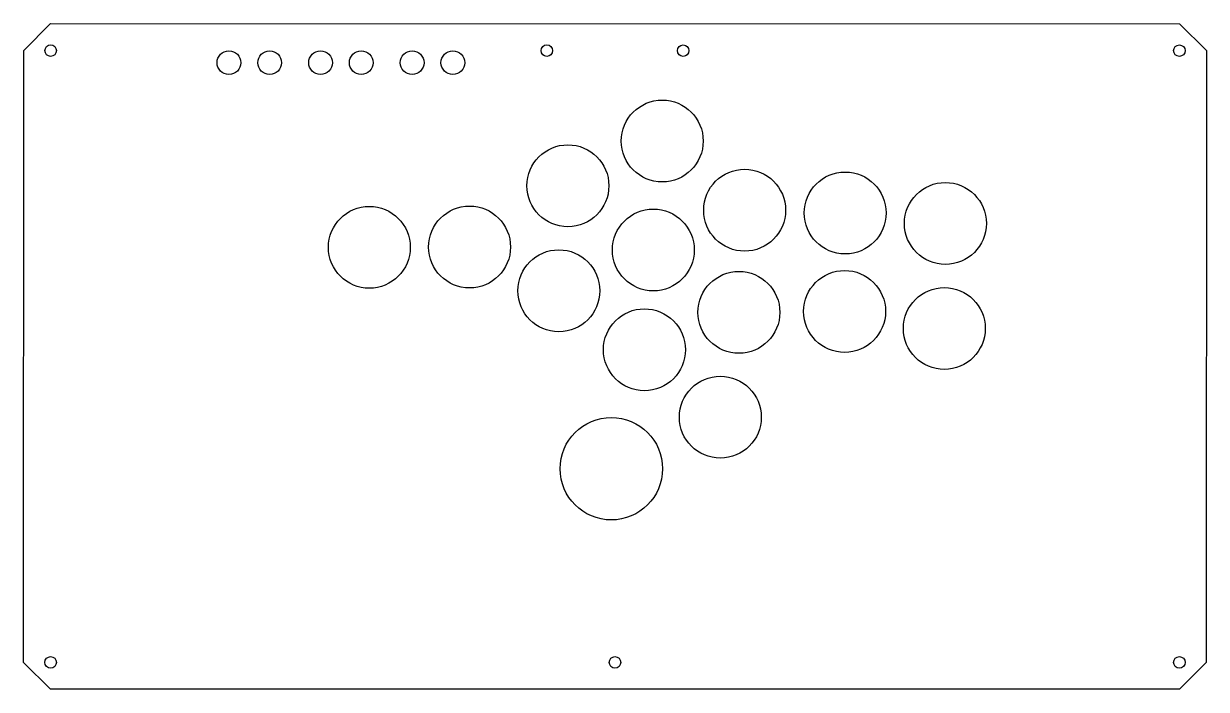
# Model space of a CAD drawing. Header units: millimetres. Extents: x 4 to 352, y 3 to 200.
import ezdxf

# ---------------------------------------------------------------- set-up
doc = ezdxf.new("R2010")
doc.units = ezdxf.units.MM
doc.layers.get('0').update_dxf_attribs({"linetype": 'CONTINUOUS'})

msp = doc.modelspace()

# ---------------------------------------------------------------- linework, layer by layer
msp.add_lwpolyline([(352.1, 11.45), (344.15, 3.5), (11.45, 3.5), (3.5, 11.45), (3.51, 191.75), (11.46, 199.7), (344.16, 199.69), (352.11, 191.74)], close=True)
for centre, radius in [((11.46, 191.75), 1.7), ((157.73, 191.75), 1.7), ((197.89, 191.74), 1.7), ((344.16, 191.74), 1.7), ((64.01, 188.2), 3.5), ((76.01, 188.2), 3.5), ((91.01, 188.2), 3.5), ((103.01, 188.2), 3.5), ((118.01, 188.2), 3.5), ((130.01, 188.2), 3.5), ((191.73, 165.11), 12.07), ((163.92, 151.92), 12.07), ((216.01, 144.71), 12.07), ((245.65, 143.9), 12.07), ((275.19, 140.82), 12.07), ((105.4, 133.78), 12.07), ((134.94, 133.87), 12.07), ((189.09, 132.99), 12.07), ((161.25, 120.97), 12.07), ((214.33, 114.61), 12.07), ((245.48, 114.88), 12.07), ((274.87, 109.86), 12.07), ((186.47, 103.59), 12.07), ((208.85, 83.71), 12.07), ((176.72, 68.52), 15.1), ((11.45, 11.45), 1.7), ((177.8, 11.45), 1.7), ((344.15, 11.45), 1.7)]:
    msp.add_circle(centre, radius)

doc.saveas('drawing.dxf')
